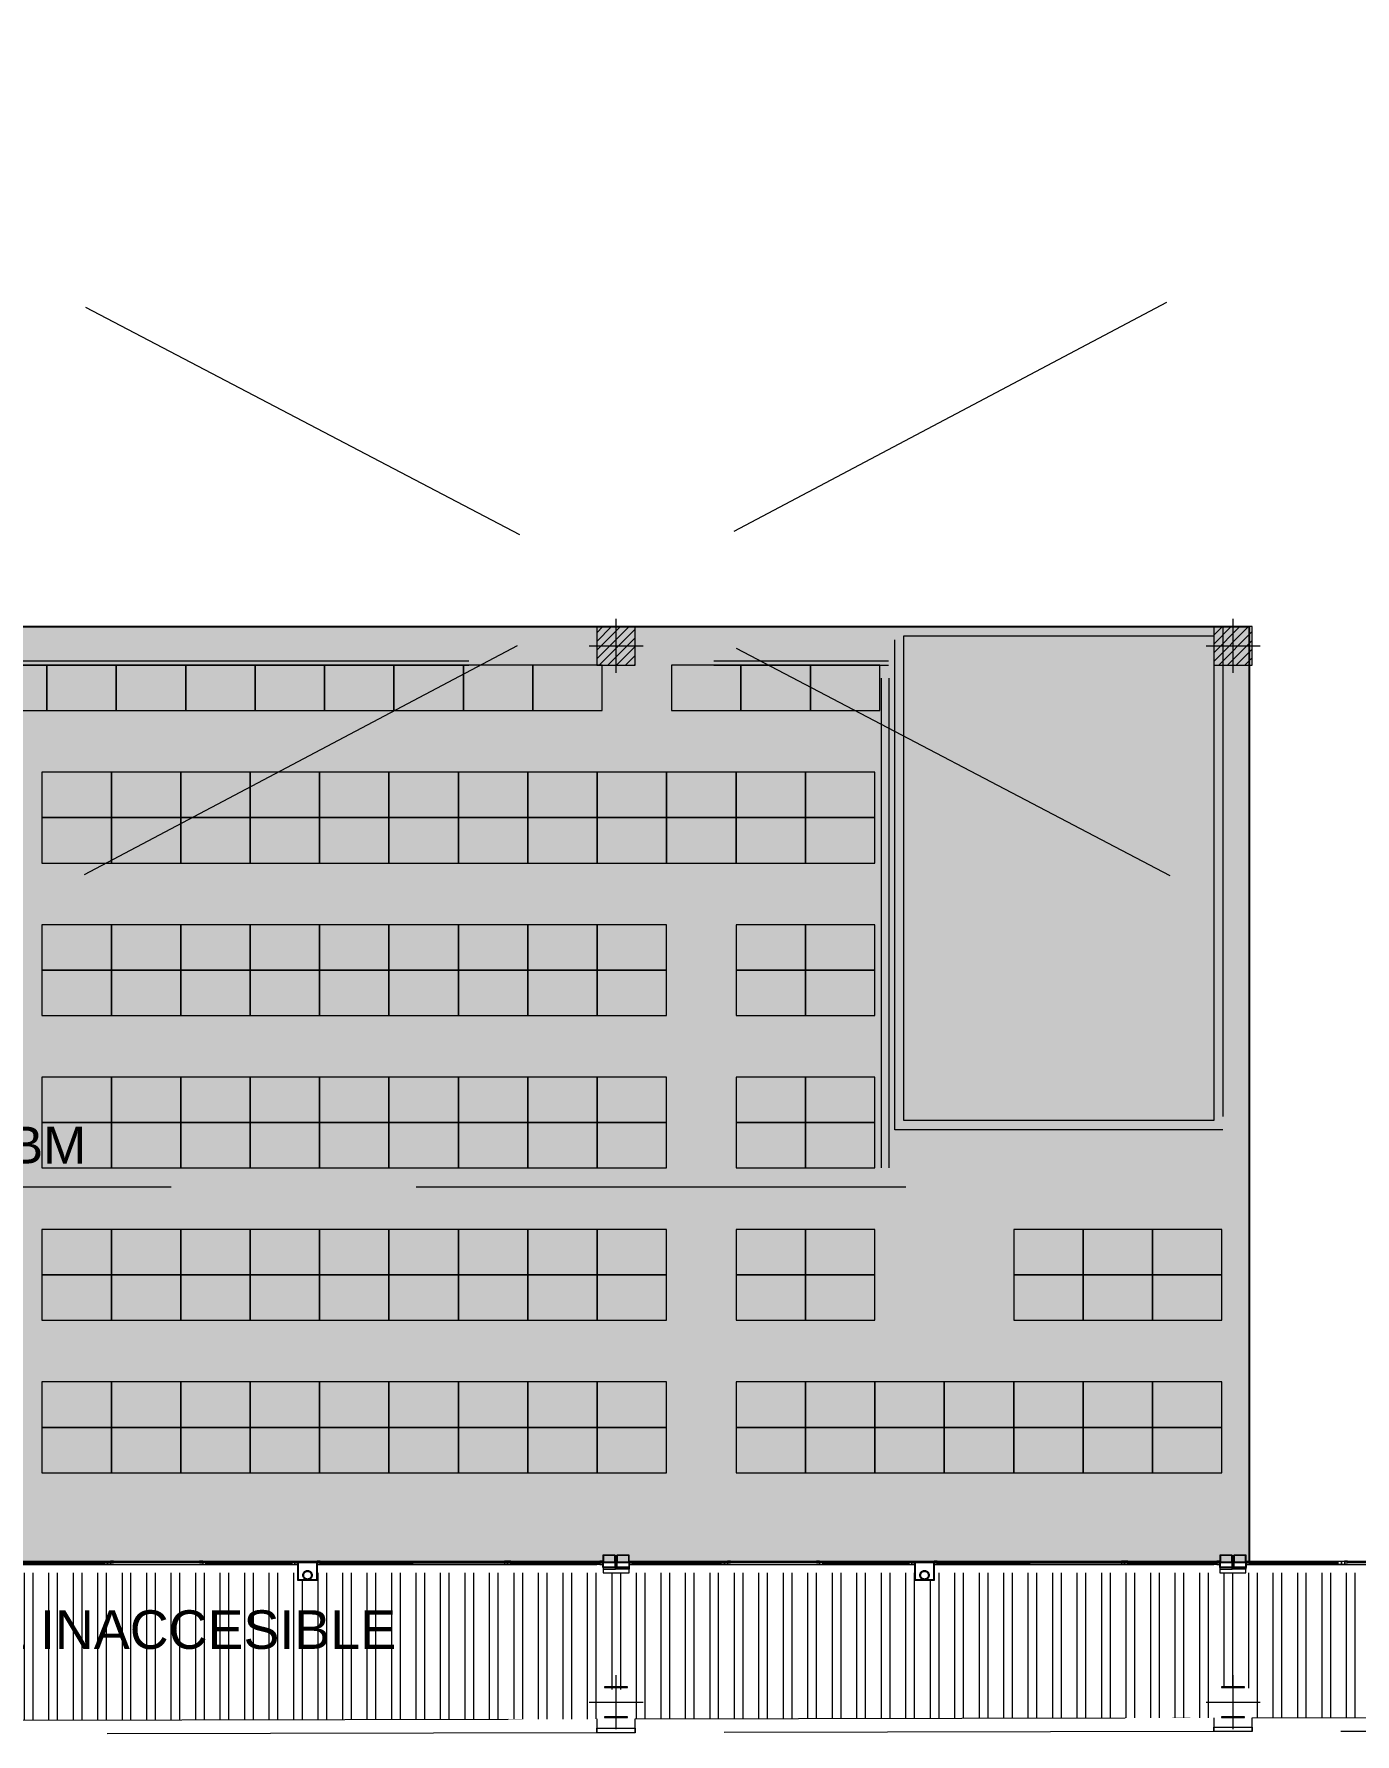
# Model space of a CAD drawing. Header units: millimetres. Extents: x 14 to 290, y 66 to 213.
# Drawn here: x 213.18 to 230.31, y 67.26 to 89.3 of the extents above; entities that cross this region are included whole.
import ezdxf

# ---------------------------------------------------------------- set-up
doc = ezdxf.new("R2010")
doc.units = ezdxf.units.MM
doc.linetypes.add('HIDDEN', pattern=[9.525, 6.35, -3.175])
for name, color, linetype, lineweight in [('OCASA_TODAS_r08$0$CARP-HOJA', 252, 'Continuous', 20), ('OCASA_TODAS_r08$0$CARPINTERIA', 252, 'Continuous', 15), ('OCASA_TODAS_r08$0$CGC COLUMNAS', 252, 'Continuous', 20), ('OCASA_TODAS_r08$0$CGC COLUMNAS EJES', 252, 'Continuous', 20), ('OCASA_TODAS_r08$0$CGC COLUMNAS HATCH', 252, 'Continuous', 20), ('OCASA_TODAS_r08$0$LINEA_DE_PROYECCION', 252, 'HIDDEN', 15), ('OCASA_TODAS_r08$0$SOLADOS', 8, 'Continuous', 15), ('OCASA_TODAS_r08$0$VIDRIO', 251, 'Continuous', 20), ('OCASA_TODAS_r08$0$Vista 2', 251, 'Continuous', 15)]:
    doc.layers.add(name, color=color, linetype=linetype, lineweight=lineweight)
doc.styles.add('IRI-OCASA-Layout R 9$0$Standard', font='arial.ttf')
doc.styles.add('OCASA_TODAS_r08$0$Standard', font='txt')

# ---------------------------------------------------------------- blocks, each defined once
blk = doc.blocks.new('OCASA_TODAS_r08$0$doble perfil del 16')
at = {"elevation": -0.000008}
for points in [[(-1525.304216, -181.83444), (-1525.304216, -181.91444)], [(-1525.144216, -181.91444), (-1525.144216, -181.91444), (-1525.144216, -181.83444), (-1525.304216, -181.83444)], [(-1525.304216, -181.99444), (-1525.304216, -181.91444)], [(-1525.144216, -181.91444), (-1525.144216, -181.91444), (-1525.144216, -181.99444), (-1525.304216, -181.99444)], [(-1525.304216, -181.91444), (-1525.298216, -181.91444)], [(-1525.150216, -181.91444), (-1525.150216, -181.84044), (-1525.298216, -181.84044)], [(-1525.298216, -181.84044), (-1525.298216, -181.91444)], [(-1525.150216, -181.91444), (-1525.150216, -181.98844), (-1525.298216, -181.98844)], [(-1525.298216, -181.98844), (-1525.298216, -181.91444)], [(-1525.150216, -181.91444), (-1525.144216, -181.91444)]]:
    blk.add_lwpolyline(points, dxfattribs=at)
blk = doc.blocks.new('OCASA_TODAS_r08$0$v 19 planta 31_07_2014')
at = {"color": 251, "elevation": 0.000025}
for points in [[(-48.317017, -65.949527), (-44.527361, -65.949527)], [(-48.317017, -65.989527), (-44.612361, -65.989527)], [(-44.447361, -65.949527), (-40.697704, -65.949527)], [(-44.362361, -65.989527), (-40.737382, -65.989527)], [(-40.657705, -65.989527), (-44.362361, -65.989527)]]:
    blk.add_lwpolyline(points, dxfattribs=at)
at = {"color": 4, "elevation": 0.000003}
for points in [[(-47.002027, -65.949527), (-47.042027, -65.949527), (-47.042027, -65.969527), (-47.002027, -65.969527)], [(-45.847017, -65.949527), (-45.887017, -65.949527), (-45.887017, -65.969527), (-45.847017, -65.969527)], [(-45.807017, -65.969527), (-45.847017, -65.969527), (-45.847017, -65.989527), (-45.807017, -65.989527)], [(-44.652371, -65.969527), (-44.692371, -65.969527), (-44.692371, -65.989527), (-44.652371, -65.989527)], [(-44.322351, -65.969527), (-44.282351, -65.969527), (-44.282351, -65.989527), (-44.322351, -65.989527)], [(-43.167705, -65.969527), (-43.127705, -65.969527), (-43.127705, -65.989527), (-43.167705, -65.989527)], [(-43.127705, -65.949527), (-43.087705, -65.949527), (-43.087705, -65.969527), (-43.127705, -65.969527)], [(-41.972695, -65.949527), (-41.932695, -65.949527), (-41.932695, -65.969527), (-41.972695, -65.969527)]]:
    blk.add_lwpolyline(points, close=True, dxfattribs=at)
at = {"color": 6, "ltscale": 5, "elevation": 0.000003}
for points in [[(-44.612361, -65.949527), (-44.362361, -65.949527), (-44.362361, -66.199527), (-44.612361, -66.199527)], [(-44.602361, -65.959527), (-44.372361, -65.959527), (-44.372361, -66.189527), (-44.602361, -66.189527)]]:
    blk.add_lwpolyline(points, close=True, dxfattribs=at)
at = {"color": 3, "ltscale": 5}
for radius in [0.06, 0.05]:
    blk.add_circle((-44.487304, -66.129527, 0.000003), radius, dxfattribs=at)
at = {"layer": 'OCASA_TODAS_r08$0$CARP-HOJA'}
for p, q in [((-48.277017, -65.964527, 0.000025), (-47.122017, -65.964527, 0.000028)), ((-48.277017, -65.974527, 0.000025), (-47.122017, -65.974527, 0.000028)), ((-47.082017, -65.964527, -0.000016), (-47.082028, -65.964527, -0.000016)), ((-47.082017, -65.974527, -0.000016), (-47.082028, -65.974527, -0.000016)), ((-47.002027, -65.954527, 0.000006), (-45.887007, -65.954527, 0.000006)), ((-47.002027, -65.964527, 0.000006), (-45.887007, -65.964527, 0.000006)), ((-45.807017, -65.974527, 0.000006), (-44.692361, -65.974527, 0.000003)), ((-45.807017, -65.984527, 0.000006), (-44.692361, -65.984527, 0.000003)), ((-43.167705, -65.974527, 0.000006), (-44.282361, -65.974527, 0.000003)), ((-43.167705, -65.984527, 0.000006), (-44.282361, -65.984527, 0.000003)), ((-41.972695, -65.954527, 0.000006), (-43.087715, -65.954527, 0.000006)), ((-41.972695, -65.964527, 0.000006), (-43.087715, -65.964527, 0.000006)), ((-41.892705, -65.964527, -0.000016), (-41.892694, -65.964527, -0.000016)), ((-41.892705, -65.974527, -0.000016), (-41.892694, -65.974527, -0.000016)), ((-40.697705, -65.964527, 0.000025), (-41.852705, -65.964527, 0.000028)), ((-40.697705, -65.974527, 0.000025), (-41.852705, -65.974527, 0.000028))]:
    blk.add_line(p, q, dxfattribs=at)
at = {"layer": 'OCASA_TODAS_r08$0$CARPINTERIA', "color": 4}
for points, elevation in [([(-48.317018, -65.949527), (-48.277018, -65.949527), (-48.277018, -65.989527), (-48.317018, -65.989527)], 0.000025), ([(-47.122017, -65.949527), (-47.082017, -65.949527), (-47.082017, -65.989527), (-47.122017, -65.989527)], 0.000003), ([(-47.082017, -65.949527), (-47.042017, -65.949527), (-47.042017, -65.989527), (-47.082017, -65.989527)], 0.000003), ([(-44.652371, -65.949527), (-44.612371, -65.949527), (-44.612371, -65.989527), (-44.652371, -65.989527)], 0.000003), ([(-44.322351, -65.949527), (-44.362351, -65.949527), (-44.362351, -65.989527), (-44.322351, -65.989527)], 0.000003), ([(-41.892705, -65.949527), (-41.932705, -65.949527), (-41.932705, -65.989527), (-41.892705, -65.989527)], 0.000003), ([(-41.852705, -65.949527), (-41.892705, -65.949527), (-41.892705, -65.989527), (-41.852705, -65.989527)], 0.000003), ([(-40.657704, -65.949527), (-40.697704, -65.949527), (-40.697704, -65.989527), (-40.657704, -65.989527)], 0.000025)]:
    blk.add_lwpolyline(points, close=True, dxfattribs=dict(at, elevation=elevation))
at = {"layer": 'OCASA_TODAS_r08$0$VIDRIO'}
for p, q in [((-48.277017, -65.968277, 0.000025), (-47.122017, -65.968277, 0.000028)), ((-48.277017, -65.970777, 0.000025), (-47.122017, -65.970777, 0.000028)), ((-47.082017, -65.968277, -0.000016), (-47.082028, -65.968277, -0.000016)), ((-47.082017, -65.970777, -0.000016), (-47.082028, -65.970777, -0.000016)), ((-47.002027, -65.958277, 0.000006), (-45.887007, -65.958277, 0.000006)), ((-47.002027, -65.960777, 0.000006), (-45.887007, -65.960777, 0.000006)), ((-45.807017, -65.978277, 0.000006), (-44.692361, -65.978277, 0.000003)), ((-45.807017, -65.980777, 0.000006), (-44.692361, -65.980777, 0.000003)), ((-43.167705, -65.978277, 0.000006), (-44.282361, -65.978277, 0.000003)), ((-43.167705, -65.980777, 0.000006), (-44.282361, -65.980777, 0.000003)), ((-41.972695, -65.958277, 0.000006), (-43.087715, -65.958277, 0.000006)), ((-41.972695, -65.960777, 0.000006), (-43.087715, -65.960777, 0.000006)), ((-41.892705, -65.968277, -0.000016), (-41.892694, -65.968277, -0.000016)), ((-41.892705, -65.970777, -0.000016), (-41.892694, -65.970777, -0.000016)), ((-40.697705, -65.968277, 0.000025), (-41.852705, -65.968277, 0.000028)), ((-40.697705, -65.970777, 0.000025), (-41.852705, -65.970777, 0.000028))]:
    blk.add_line(p, q, dxfattribs=at)
blk = doc.blocks.new('OCASA_TODAS_r08$0$EJES_DE_LA_COLUMNA')
at = {"layer": 'OCASA_TODAS_r08$0$CGC COLUMNAS EJES'}
for p, q in [((0, -0.5), (0, 0.5)), ((-0.5, 0), (0.5, 0))]:
    blk.add_line(p, q, dxfattribs=at)
blk = doc.blocks.new('OCASA_TODAS_r08$0$Estructura 2P para Arquitectura')
at = {"layer": 'OCASA_TODAS_r08$0$CGC COLUMNAS'}
for points in [[(40.749, 292.812), (41.249, 292.812), (41.249, 293.312), (40.749, 293.312), (40.749, 292.812)], [(40.749, 292.812), (41.249, 292.812), (41.249, 293.312), (40.749, 293.312), (40.749, 292.812)], [(40.749, 292.812), (41.249, 292.812), (41.249, 293.312), (40.749, 293.312), (40.749, 292.812)], [(40.749, 292.812), (41.249, 292.812), (41.249, 293.312), (40.749, 293.312), (40.749, 292.812)], [(48.749, 292.812), (49.249, 292.812), (49.249, 293.312), (48.749, 293.312), (48.749, 292.812)], [(48.749, 292.812), (49.249, 292.812), (49.249, 293.312), (48.749, 293.312), (48.749, 292.812)], [(48.749, 292.812), (49.249, 292.812), (49.249, 293.312), (48.749, 293.312), (48.749, 292.812)], [(48.749, 292.812), (49.249, 292.812), (49.249, 293.312), (48.749, 293.312), (48.749, 292.812)]]:
    blk.add_lwpolyline(points, close=True, dxfattribs=at)
at = {"layer": 'OCASA_TODAS_r08$0$CGC COLUMNAS', "elevation": 0}
for points in [[(41.001, 279.18), (41.001, 279.561), (41.149, 279.561), (41.149, 279.57), (40.849, 279.57), (40.849, 279.561), (40.997, 279.561), (40.997, 279.18), (40.849, 279.18), (40.849, 279.17), (41.149, 279.17), (41.149, 279.18)], [(41.001, 279.18), (41.001, 279.561), (41.149, 279.561), (41.149, 279.57), (40.849, 279.57), (40.849, 279.561), (40.997, 279.561), (40.997, 279.18), (40.849, 279.18), (40.849, 279.17), (41.149, 279.17), (41.149, 279.18)], [(49.001, 279.18), (49.001, 279.561), (49.149, 279.561), (49.149, 279.57), (48.849, 279.57), (48.849, 279.561), (48.997, 279.561), (48.997, 279.18), (48.849, 279.18), (48.849, 279.17), (49.149, 279.17), (49.149, 279.18)], [(49.001, 279.18), (49.001, 279.561), (49.149, 279.561), (49.149, 279.57), (48.849, 279.57), (48.849, 279.561), (48.997, 279.561), (48.997, 279.18), (48.849, 279.18), (48.849, 279.17), (49.149, 279.17), (49.149, 279.18)]]:
    blk.add_lwpolyline(points, close=True, dxfattribs=at)
at = {"layer": 'OCASA_TODAS_r08$0$CGC COLUMNAS HATCH'}
for p, q in [((40.749, 292.893, 0), (41.168, 293.312, 0)), ((40.749, 293.119, 0), (40.941, 293.312, 0)), ((40.749, 293.232, 0), (40.828, 293.312, 0)), ((40.749, 293.006, 0), (41.055, 293.312, 0)), ((40.749, 292.893, 0), (41.168, 293.312, 0)), ((40.749, 293.119, 0), (40.941, 293.312, 0)), ((40.749, 293.232, 0), (40.828, 293.312, 0)), ((40.749, 293.006, 0), (41.055, 293.312, 0)), ((40.781, 292.812, 0), (41.249, 293.28, 0)), ((40.781, 292.812, 0), (41.249, 293.28, 0)), ((40.894, 292.812, 0), (41.249, 293.167, 0)), ((40.894, 292.812, 0), (41.249, 293.167, 0)), ((48.749, 292.86, 0), (49.2, 293.312, 0)), ((48.749, 293.086, 0), (48.974, 293.312, 0)), ((48.749, 293.2, 0), (48.861, 293.312, 0)), ((48.749, 292.973, 0), (49.087, 293.312, 0)), ((48.749, 292.86, 0), (49.2, 293.312, 0)), ((48.749, 293.086, 0), (48.974, 293.312, 0)), ((48.749, 293.2, 0), (48.861, 293.312, 0)), ((48.749, 292.973, 0), (49.087, 293.312, 0)), ((48.814, 292.812, 0), (49.249, 293.247, 0)), ((48.814, 292.812, 0), (49.249, 293.247, 0)), ((48.927, 292.812, 0), (49.249, 293.134, 0)), ((48.927, 292.812, 0), (49.249, 293.134, 0)), ((41.007, 292.812, 0), (41.249, 293.053, 0)), ((41.007, 292.812, 0), (41.249, 293.053, 0)), ((41.12, 292.812, 0), (41.249, 292.94, 0)), ((41.12, 292.812, 0), (41.249, 292.94, 0)), ((49.04, 292.812, 0), (49.249, 293.021, 0)), ((49.04, 292.812, 0), (49.249, 293.021, 0)), ((49.153, 292.812, 0), (49.249, 292.908, 0)), ((49.153, 292.812, 0), (49.249, 292.908, 0)), ((41.233, 292.812, 0), (41.249, 292.827, 0)), ((41.233, 292.812, 0), (41.249, 292.827, 0))]:
    blk.add_line(p, q, dxfattribs=at)
at = {"layer": 'OCASA_TODAS_r08$0$CGC COLUMNAS EJES', "xscale": 0.7, "yscale": 0.7}
for p in [(40.999, 293.062, 0), (40.999, 293.062, 0), (48.999, 293.062, 0), (48.999, 293.062, 0), (40.999, 279.37, 0), (40.999, 279.37, 0), (48.999, 279.37, 0), (48.999, 279.37, 0)]:
    blk.add_blockref('OCASA_TODAS_r08$0$EJES_DE_LA_COLUMNA', p, dxfattribs=at)

msp = doc.modelspace()

# ---------------------------------------------------------------- hatches: boundary and pattern name
at = {"true_color": 0x7d8ab6}
h = msp.add_hatch(color=163, dxfattribs=at)
h.dxf.hatch_style = 1
h.paths.add_polyline_path([(196.975, 81.619), (228.935, 81.619), (228.935, 69.487), (196.975, 69.487)])
at = {"layer": 'OCASA_TODAS_r08$0$Vista 2', "ltscale": 5}
h = msp.add_hatch(dxfattribs=at)
h.set_pattern_fill('STEEL', color=256, scale=0.1, angle=45, style=0)
h.set_pattern_definition([(90, (196.973, 67.4123), (-0.3175, 1e-16), []), (90, (196.86075, 67.52455), (-0.3175, 1e-16), [])])
h.paths.add_polyline_path([(244.915, 69.351), (240.849, 69.351), (240.849, 69.252), (240.599, 69.252), (240.599, 69.351), (232.904, 69.351), (232.904, 69.252), (232.654, 69.252), (232.654, 69.351), (224.849, 69.351), (224.849, 69.252), (224.599, 69.252), (224.599, 69.351), (216.849, 69.351), (216.849, 69.252), (216.599, 69.252), (216.599, 69.351), (208.849, 69.351), (208.849, 69.252), (208.599, 69.252), (208.599, 69.351), (200.849, 69.351), (200.849, 69.252), (200.599, 69.252), (200.599, 69.351), (196.973, 69.351), (196.975, 67.412), (204.475, 67.428), (204.475, 67.809), (204.975, 67.809), (204.975, 67.428), (212.475, 67.443), (212.476, 67.824), (212.976, 67.824), (212.976, 67.443), (220.475, 67.458), (220.475, 67.84), (220.975, 67.84), (220.975, 67.458), (228.475, 67.474), (228.474, 67.857), (228.975, 67.857), (228.975, 67.474), (236.475, 67.489), (236.475, 67.873), (236.976, 67.873), (236.976, 67.489), (244.475, 67.504), (244.477, 67.886), (244.907, 67.886)])

# ---------------------------------------------------------------- linework, layer by layer
at = {"color": 163, "true_color": 0x7d8ab6, "elevation": 0}
msp.add_lwpolyline([(196.975, 81.619), (228.935, 81.619), (228.935, 69.487), (196.975, 69.487)], close=True, dxfattribs=at)
at = {"layer": 'OCASA_TODAS_r08$0$LINEA_DE_PROYECCION'}
for p, q in [((196.975, 94.607), (244.725, 69.577)), ((196.994, 69.502, 0), (244.475, 94.607)), ((224.268, 74.603, 0), (224.268, 81.382, 0)), ((202.942, 81.175, 0), (224.258, 81.176, 0)), ((202.942, 81.119, 0), (224.258, 81.119, 0)), ((224.168, 74.603, 0), (224.168, 81.282, 0)), ((224.483, 74.354, 0), (201.289, 74.354, 0))]:
    msp.add_line(p, q, dxfattribs=at)
at = {"layer": 'OCASA_TODAS_r08$0$LINEA_DE_PROYECCION', "elevation": 0}
for points in [[(224.338, 81.619), (228.595, 81.619), (228.595, 75.097), (224.338, 75.097)], [(224.458, 81.499), (228.475, 81.499), (228.475, 75.217), (224.458, 75.217)]]:
    msp.add_lwpolyline(points, close=True, dxfattribs=at)
for points in [[(213.345, 81.119), (212.445, 81.119), (212.445, 80.531), (213.345, 80.531), (213.345, 81.119)], [(214.245, 81.119), (213.345, 81.119), (213.345, 80.531), (214.245, 80.531), (214.245, 81.119)], [(215.145, 81.119), (214.245, 81.119), (214.245, 80.531), (215.145, 80.531), (215.145, 81.119)], [(216.045, 81.119), (215.145, 81.119), (215.145, 80.531), (216.045, 80.531), (216.045, 81.119)], [(216.945, 81.119), (216.045, 81.119), (216.045, 80.531), (216.945, 80.531), (216.945, 81.119)], [(217.845, 81.119), (216.945, 81.119), (216.945, 80.531), (217.845, 80.531), (217.845, 81.119)], [(218.745, 81.119), (217.845, 81.119), (217.845, 80.531), (218.745, 80.531), (218.745, 81.119)], [(219.645, 81.119), (218.745, 81.119), (218.745, 80.531), (219.645, 80.531), (219.645, 81.119)], [(220.545, 81.119), (219.645, 81.119), (219.645, 80.531), (220.545, 80.531), (220.545, 81.119)], [(222.345, 81.119), (221.445, 81.119), (221.445, 80.531), (222.345, 80.531), (222.345, 81.119)], [(223.245, 81.119), (222.345, 81.119), (222.345, 80.531), (223.245, 80.531), (223.245, 81.119)], [(224.145, 81.119), (223.245, 81.119), (223.245, 80.531), (224.145, 80.531), (224.145, 81.119)], [(214.181, 79.731), (213.281, 79.731), (213.281, 79.143), (214.181, 79.143), (214.181, 79.731)], [(215.081, 79.731), (214.181, 79.731), (214.181, 79.143), (215.081, 79.143), (215.081, 79.731)], [(215.981, 79.731), (215.081, 79.731), (215.081, 79.143), (215.981, 79.143), (215.981, 79.731)], [(216.881, 79.731), (215.981, 79.731), (215.981, 79.143), (216.881, 79.143), (216.881, 79.731)], [(217.781, 79.731), (216.881, 79.731), (216.881, 79.143), (217.781, 79.143), (217.781, 79.731)], [(218.681, 79.731), (217.781, 79.731), (217.781, 79.143), (218.681, 79.143), (218.681, 79.731)], [(219.581, 79.731), (218.681, 79.731), (218.681, 79.143), (219.581, 79.143), (219.581, 79.731)], [(220.481, 79.731), (219.581, 79.731), (219.581, 79.143), (220.481, 79.143), (220.481, 79.731)], [(221.381, 79.731), (220.481, 79.731), (220.481, 79.143), (221.381, 79.143), (221.381, 79.731)], [(222.281, 79.731), (221.381, 79.731), (221.381, 79.143), (222.281, 79.143), (222.281, 79.731)], [(223.181, 79.731), (222.281, 79.731), (222.281, 79.143), (223.181, 79.143), (223.181, 79.731)], [(224.081, 79.731), (223.181, 79.731), (223.181, 79.143), (224.081, 79.143), (224.081, 79.731)], [(214.181, 79.143), (213.281, 79.143), (213.281, 78.555), (214.181, 78.555), (214.181, 79.143)], [(215.081, 79.143), (214.181, 79.143), (214.181, 78.555), (215.081, 78.555), (215.081, 79.143)], [(215.981, 79.143), (215.081, 79.143), (215.081, 78.555), (215.981, 78.555), (215.981, 79.143)], [(216.881, 79.143), (215.981, 79.143), (215.981, 78.555), (216.881, 78.555), (216.881, 79.143)], [(217.781, 79.143), (216.881, 79.143), (216.881, 78.555), (217.781, 78.555), (217.781, 79.143)], [(218.681, 79.143), (217.781, 79.143), (217.781, 78.555), (218.681, 78.555), (218.681, 79.143)], [(219.581, 79.143), (218.681, 79.143), (218.681, 78.555), (219.581, 78.555), (219.581, 79.143)], [(220.481, 79.143), (219.581, 79.143), (219.581, 78.555), (220.481, 78.555), (220.481, 79.143)], [(221.381, 79.143), (220.481, 79.143), (220.481, 78.555), (221.381, 78.555), (221.381, 79.143)], [(222.281, 79.143), (221.381, 79.143), (221.381, 78.555), (222.281, 78.555), (222.281, 79.143)], [(223.181, 79.143), (222.281, 79.143), (222.281, 78.555), (223.181, 78.555), (223.181, 79.143)], [(224.081, 79.143), (223.181, 79.143), (223.181, 78.555), (224.081, 78.555), (224.081, 79.143)], [(214.181, 77.755), (213.281, 77.755), (213.281, 77.167), (214.181, 77.167), (214.181, 77.755)], [(215.081, 77.755), (214.181, 77.755), (214.181, 77.167), (215.081, 77.167), (215.081, 77.755)], [(215.981, 77.755), (215.081, 77.755), (215.081, 77.167), (215.981, 77.167), (215.981, 77.755)], [(216.881, 77.755), (215.981, 77.755), (215.981, 77.167), (216.881, 77.167), (216.881, 77.755)], [(217.781, 77.755), (216.881, 77.755), (216.881, 77.167), (217.781, 77.167), (217.781, 77.755)], [(218.681, 77.755), (217.781, 77.755), (217.781, 77.167), (218.681, 77.167), (218.681, 77.755)], [(219.581, 77.755), (218.681, 77.755), (218.681, 77.167), (219.581, 77.167), (219.581, 77.755)], [(220.481, 77.755), (219.581, 77.755), (219.581, 77.167), (220.481, 77.167), (220.481, 77.755)], [(221.381, 77.755), (220.481, 77.755), (220.481, 77.167), (221.381, 77.167), (221.381, 77.755)], [(223.181, 77.755), (222.281, 77.755), (222.281, 77.167), (223.181, 77.167), (223.181, 77.755)], [(224.081, 77.755), (223.181, 77.755), (223.181, 77.167), (224.081, 77.167), (224.081, 77.755)], [(214.181, 77.167), (213.281, 77.167), (213.281, 76.579), (214.181, 76.579), (214.181, 77.167)], [(215.081, 77.167), (214.181, 77.167), (214.181, 76.579), (215.081, 76.579), (215.081, 77.167)], [(215.981, 77.167), (215.081, 77.167), (215.081, 76.579), (215.981, 76.579), (215.981, 77.167)], [(216.881, 77.167), (215.981, 77.167), (215.981, 76.579), (216.881, 76.579), (216.881, 77.167)], [(217.781, 77.167), (216.881, 77.167), (216.881, 76.579), (217.781, 76.579), (217.781, 77.167)], [(218.681, 77.167), (217.781, 77.167), (217.781, 76.579), (218.681, 76.579), (218.681, 77.167)], [(219.581, 77.167), (218.681, 77.167), (218.681, 76.579), (219.581, 76.579), (219.581, 77.167)], [(220.481, 77.167), (219.581, 77.167), (219.581, 76.579), (220.481, 76.579), (220.481, 77.167)], [(221.381, 77.167), (220.481, 77.167), (220.481, 76.579), (221.381, 76.579), (221.381, 77.167)], [(223.181, 77.167), (222.281, 77.167), (222.281, 76.579), (223.181, 76.579), (223.181, 77.167)], [(224.081, 77.167), (223.181, 77.167), (223.181, 76.579), (224.081, 76.579), (224.081, 77.167)], [(214.181, 75.779), (213.281, 75.779), (213.281, 75.191), (214.181, 75.191), (214.181, 75.779)], [(215.081, 75.779), (214.181, 75.779), (214.181, 75.191), (215.081, 75.191), (215.081, 75.779)], [(215.981, 75.779), (215.081, 75.779), (215.081, 75.191), (215.981, 75.191), (215.981, 75.779)], [(216.881, 75.779), (215.981, 75.779), (215.981, 75.191), (216.881, 75.191), (216.881, 75.779)], [(217.781, 75.779), (216.881, 75.779), (216.881, 75.191), (217.781, 75.191), (217.781, 75.779)], [(218.681, 75.779), (217.781, 75.779), (217.781, 75.191), (218.681, 75.191), (218.681, 75.779)], [(219.581, 75.779), (218.681, 75.779), (218.681, 75.191), (219.581, 75.191), (219.581, 75.779)], [(220.481, 75.779), (219.581, 75.779), (219.581, 75.191), (220.481, 75.191), (220.481, 75.779)], [(221.381, 75.779), (220.481, 75.779), (220.481, 75.191), (221.381, 75.191), (221.381, 75.779)], [(223.181, 75.779), (222.281, 75.779), (222.281, 75.191), (223.181, 75.191), (223.181, 75.779)], [(224.081, 75.779), (223.181, 75.779), (223.181, 75.191), (224.081, 75.191), (224.081, 75.779)], [(214.181, 75.191), (213.281, 75.191), (213.281, 74.603), (214.181, 74.603), (214.181, 75.191)], [(215.081, 75.191), (214.181, 75.191), (214.181, 74.603), (215.081, 74.603), (215.081, 75.191)], [(215.981, 75.191), (215.081, 75.191), (215.081, 74.603), (215.981, 74.603), (215.981, 75.191)], [(216.881, 75.191), (215.981, 75.191), (215.981, 74.603), (216.881, 74.603), (216.881, 75.191)], [(217.781, 75.191), (216.881, 75.191), (216.881, 74.603), (217.781, 74.603), (217.781, 75.191)], [(218.781, 75.191), (217.781, 75.191), (217.781, 74.603), (218.681, 74.603), (218.681, 75.191)], [(219.581, 75.191), (218.681, 75.191), (218.681, 74.603), (219.581, 74.603), (219.581, 75.191)], [(220.581, 75.191), (219.581, 75.191), (219.581, 74.603), (220.481, 74.603), (220.481, 75.191)], [(221.381, 75.19), (220.481, 75.19), (220.481, 74.602), (221.381, 74.602), (221.381, 75.19)], [(223.181, 75.191), (222.281, 75.191), (222.281, 74.603), (223.181, 74.603), (223.181, 75.191)], [(224.081, 75.191), (223.181, 75.191), (223.181, 74.603), (224.081, 74.603), (224.081, 75.191)], [(214.181, 73.803), (213.281, 73.803), (213.281, 73.215), (214.181, 73.215), (214.181, 73.803)], [(215.081, 73.803), (214.181, 73.803), (214.181, 73.215), (215.081, 73.215), (215.081, 73.803)], [(215.981, 73.803), (215.081, 73.803), (215.081, 73.215), (215.981, 73.215), (215.981, 73.803)], [(216.881, 73.803), (215.981, 73.803), (215.981, 73.215), (216.881, 73.215), (216.881, 73.803)], [(217.781, 73.803), (216.881, 73.803), (216.881, 73.215), (217.781, 73.215), (217.781, 73.803)], [(218.681, 73.803), (217.781, 73.803), (217.781, 73.215), (218.681, 73.215), (218.681, 73.803)], [(219.581, 73.803), (218.681, 73.803), (218.681, 73.215), (219.581, 73.215), (219.581, 73.803)], [(220.481, 73.803), (219.581, 73.803), (219.581, 73.215), (220.481, 73.215), (220.481, 73.803)], [(221.381, 73.803), (220.481, 73.803), (220.481, 73.215), (221.381, 73.215), (221.381, 73.803)], [(223.181, 73.803), (222.281, 73.803), (222.281, 73.215), (223.181, 73.215), (223.181, 73.803)], [(224.081, 73.803), (223.181, 73.803), (223.181, 73.215), (224.081, 73.215), (224.081, 73.803)], [(226.781, 73.803), (225.881, 73.803), (225.881, 73.215), (226.781, 73.215), (226.781, 73.803)], [(227.681, 73.803), (226.781, 73.803), (226.781, 73.215), (227.681, 73.215), (227.681, 73.803)], [(228.581, 73.803), (227.681, 73.803), (227.681, 73.215), (228.581, 73.215), (228.581, 73.803)], [(214.181, 73.215), (213.281, 73.215), (213.281, 72.627), (214.181, 72.627), (214.181, 73.215)], [(215.081, 73.215), (214.181, 73.215), (214.181, 72.627), (215.081, 72.627), (215.081, 73.215)], [(215.981, 73.215), (215.081, 73.215), (215.081, 72.627), (215.981, 72.627), (215.981, 73.215)], [(216.881, 73.215), (215.981, 73.215), (215.981, 72.627), (216.881, 72.627), (216.881, 73.215)], [(217.781, 73.215), (216.881, 73.215), (216.881, 72.627), (217.781, 72.627), (217.781, 73.215)], [(218.681, 73.215), (217.781, 73.215), (217.781, 72.627), (218.681, 72.627), (218.681, 73.215)], [(219.581, 73.215), (218.681, 73.215), (218.681, 72.627), (219.581, 72.627), (219.581, 73.215)], [(220.481, 73.215), (219.581, 73.215), (219.581, 72.627), (220.481, 72.627), (220.481, 73.215)], [(221.381, 73.215), (220.481, 73.215), (220.481, 72.627), (221.381, 72.627), (221.381, 73.215)], [(223.181, 73.215), (222.281, 73.215), (222.281, 72.627), (223.181, 72.627), (223.181, 73.215)], [(224.081, 73.215), (223.181, 73.215), (223.181, 72.627), (224.081, 72.627), (224.081, 73.215)], [(226.781, 73.215), (225.881, 73.215), (225.881, 72.627), (226.781, 72.627), (226.781, 73.215)], [(227.681, 73.215), (226.781, 73.215), (226.781, 72.627), (227.681, 72.627), (227.681, 73.215)], [(228.581, 73.215), (227.681, 73.215), (227.681, 72.627), (228.581, 72.627), (228.581, 73.215)], [(214.181, 71.827), (213.281, 71.827), (213.281, 71.239), (214.181, 71.239), (214.181, 71.827)], [(215.081, 71.827), (214.181, 71.827), (214.181, 71.239), (215.081, 71.239), (215.081, 71.827)], [(215.981, 71.827), (215.081, 71.827), (215.081, 71.239), (215.981, 71.239), (215.981, 71.827)], [(216.881, 71.827), (215.981, 71.827), (215.981, 71.239), (216.881, 71.239), (216.881, 71.827)], [(217.781, 71.827), (216.881, 71.827), (216.881, 71.239), (217.781, 71.239), (217.781, 71.827)], [(218.681, 71.827), (217.781, 71.827), (217.781, 71.239), (218.681, 71.239), (218.681, 71.827)], [(219.581, 71.827), (218.681, 71.827), (218.681, 71.239), (219.581, 71.239), (219.581, 71.827)], [(220.481, 71.827), (219.581, 71.827), (219.581, 71.239), (220.481, 71.239), (220.481, 71.827)], [(221.381, 71.827), (220.481, 71.827), (220.481, 71.239), (221.381, 71.239), (221.381, 71.827)], [(223.181, 71.827), (222.281, 71.827), (222.281, 71.239), (223.181, 71.239), (223.181, 71.827)], [(224.081, 71.827), (223.181, 71.827), (223.181, 71.239), (224.081, 71.239), (224.081, 71.827)], [(224.981, 71.827), (224.081, 71.827), (224.081, 71.239), (224.981, 71.239), (224.981, 71.827)], [(225.881, 71.827), (224.981, 71.827), (224.981, 71.239), (225.881, 71.239), (225.881, 71.827)], [(226.781, 71.827), (225.881, 71.827), (225.881, 71.239), (226.781, 71.239), (226.781, 71.827)], [(227.681, 71.827), (226.781, 71.827), (226.781, 71.239), (227.681, 71.239), (227.681, 71.827)], [(228.581, 71.827), (227.681, 71.827), (227.681, 71.239), (228.581, 71.239), (228.581, 71.827)], [(214.181, 71.239), (213.281, 71.239), (213.281, 70.651), (214.181, 70.651), (214.181, 71.239)], [(215.081, 71.239), (214.181, 71.239), (214.181, 70.651), (215.081, 70.651), (215.081, 71.239)], [(215.981, 71.239), (215.081, 71.239), (215.081, 70.651), (215.981, 70.651), (215.981, 71.239)], [(216.881, 71.239), (215.981, 71.239), (215.981, 70.651), (216.881, 70.651), (216.881, 71.239)], [(217.781, 71.239), (216.881, 71.239), (216.881, 70.651), (217.781, 70.651), (217.781, 71.239)], [(218.681, 71.239), (217.781, 71.239), (217.781, 70.651), (218.681, 70.651), (218.681, 71.239)], [(219.581, 71.239), (218.681, 71.239), (218.681, 70.651), (219.581, 70.651), (219.581, 71.239)], [(220.481, 71.239), (219.581, 71.239), (219.581, 70.651), (220.481, 70.651), (220.481, 71.239)], [(221.381, 71.239), (220.481, 71.239), (220.481, 70.651), (221.381, 70.651), (221.381, 71.239)], [(223.181, 71.239), (222.281, 71.239), (222.281, 70.651), (223.181, 70.651), (223.181, 71.239)], [(224.081, 71.239), (223.181, 71.239), (223.181, 70.651), (224.081, 70.651), (224.081, 71.239)], [(224.981, 71.239), (224.081, 71.239), (224.081, 70.651), (224.981, 70.651), (224.981, 71.239)], [(225.881, 71.239), (224.981, 71.239), (224.981, 70.651), (225.881, 70.651), (225.881, 71.239)], [(226.781, 71.239), (225.881, 71.239), (225.881, 70.651), (226.781, 70.651), (226.781, 71.239)], [(227.681, 71.239), (226.781, 71.239), (226.781, 70.651), (227.681, 70.651), (227.681, 71.239)], [(228.581, 71.239), (227.681, 71.239), (227.681, 70.651), (228.581, 70.651), (228.581, 71.239)]]:
    msp.add_lwpolyline(points, dxfattribs=at)
at = {"layer": 'OCASA_TODAS_r08$0$LINEA_DE_PROYECCION'}
for points in [[(220.716, 69.579), (220.716, 69.579), (220.716, 69.421), (220.556, 69.421), (220.556, 69.401), (220.716, 69.401)], [(220.734, 69.579), (220.734, 69.579), (220.734, 69.421), (220.894, 69.421), (220.894, 69.401), (220.734, 69.401)], [(228.716, 69.579), (228.716, 69.579), (228.716, 69.421), (228.556, 69.421), (228.556, 69.401), (228.716, 69.401)], [(228.733, 69.579), (228.733, 69.579), (228.733, 69.421), (228.893, 69.421), (228.893, 69.401), (228.733, 69.401)]]:
    msp.add_lwpolyline(points, close=True, dxfattribs=at)
for points in [[(220.734, 69.579), (220.734, 69.529), (220.716, 69.529), (220.716, 69.579), (220.734, 69.579)], [(228.733, 69.579), (228.733, 69.529), (228.716, 69.529), (228.716, 69.579), (228.733, 69.579)], [(220.556, 69.401), (220.556, 69.351), (220.894, 69.351), (220.894, 69.401), (220.556, 69.401)], [(228.556, 69.401), (228.556, 69.351), (228.893, 69.351), (228.893, 69.401), (228.556, 69.401)], [(212.975, 67.443), (220.475, 67.458), (220.475, 67.278), (212.975, 67.264), (212.975, 67.443)], [(220.975, 67.279), (220.975, 67.458), (228.475, 67.474), (228.475, 67.294), (220.975, 67.279)], [(228.975, 67.294), (228.975, 67.474), (236.475, 67.489), (236.475, 67.309), (228.975, 67.294)], [(220.475, 67.338), (220.975, 67.338), (220.975, 67.278), (220.475, 67.278), (220.475, 67.338)], [(228.475, 67.354), (228.975, 67.354), (228.975, 67.294), (228.475, 67.294), (228.475, 67.354)]]:
    msp.add_lwpolyline(points, dxfattribs=at)
at = {"layer": 'OCASA_TODAS_r08$0$SOLADOS', "const_width": 0.0005}
for points in [[(196.98, 69.351), (200.599, 69.351), (200.599, 69.252), (200.849, 69.252), (200.849, 69.351), (208.599, 69.351), (208.599, 69.252), (208.849, 69.252), (208.849, 69.351), (216.599, 69.351), (216.599, 69.252), (216.849, 69.252), (216.849, 69.351), (224.599, 69.351), (224.599, 69.252), (224.849, 69.252), (224.849, 69.351), (232.6, 69.351)], [(236.475, 67.489), (228.975, 67.474), (228.975, 67.857), (228.474, 67.857), (228.475, 67.474), (220.975, 67.458), (220.975, 67.815), (220.95, 67.84), (220.5, 67.84), (220.475, 67.815), (220.475, 67.458), (212.976, 67.443)]]:
    msp.add_lwpolyline(points, dxfattribs=at)

# ---------------------------------------------------------------- block references
at = {"color": 163, "true_color": 0x7d8ab6}
msp.add_blockref('OCASA_TODAS_r08$0$Estructura 2P para Arquitectura', (179.726, -211.693), dxfattribs=at)
at = {"layer": 'OCASA_TODAS_r08$0$LINEA_DE_PROYECCION'}
for name, p in [('OCASA_TODAS_r08$0$v 19 planta 31_07_2014', (261.212, 135.452, 0)), ('OCASA_TODAS_r08$0$doble perfil del 16', (1745.86, 251.416)), ('OCASA_TODAS_r08$0$doble perfil del 16', (1746.039, 251.416)), ('OCASA_TODAS_r08$0$v 19 planta 31_07_2014', (269.212, 135.452, 0)), ('OCASA_TODAS_r08$0$doble perfil del 16', (1753.859, 251.416)), ('OCASA_TODAS_r08$0$doble perfil del 16', (1754.038, 251.416)), ('OCASA_TODAS_r08$0$v 19 planta 31_07_2014', (277.212, 135.452, 0))]:
    msp.add_blockref(name, p, dxfattribs=at)

# ---------------------------------------------------------------- texts
at = {"color": 7, "insert": (210.661, 74.658, 0), "char_height": 0.48, "attachment_point": 7, "style": 'IRI-OCASA-Layout R 9$0$Standard'}
msp.add_mtext_dynamic_manual_height_columns('\\pxqc;IBM', width=5.19656, gutter_width=12.5, heights=[0], dxfattribs=at)
at = {"layer": 'OCASA_TODAS_r08$0$LINEA_DE_PROYECCION', "insert": (209.53, 68.867), "char_height": 0.5, "attachment_point": 1, "style": 'OCASA_TODAS_r08$0$Standard'}
msp.add_mtext_dynamic_manual_height_columns('{\\fArial|b0|i0|c0|p34;CUBIERTA INACCESIBLE}', width=17.48816, gutter_width=12.5, heights=[0], dxfattribs=at)

doc.saveas('drawing.dxf')
